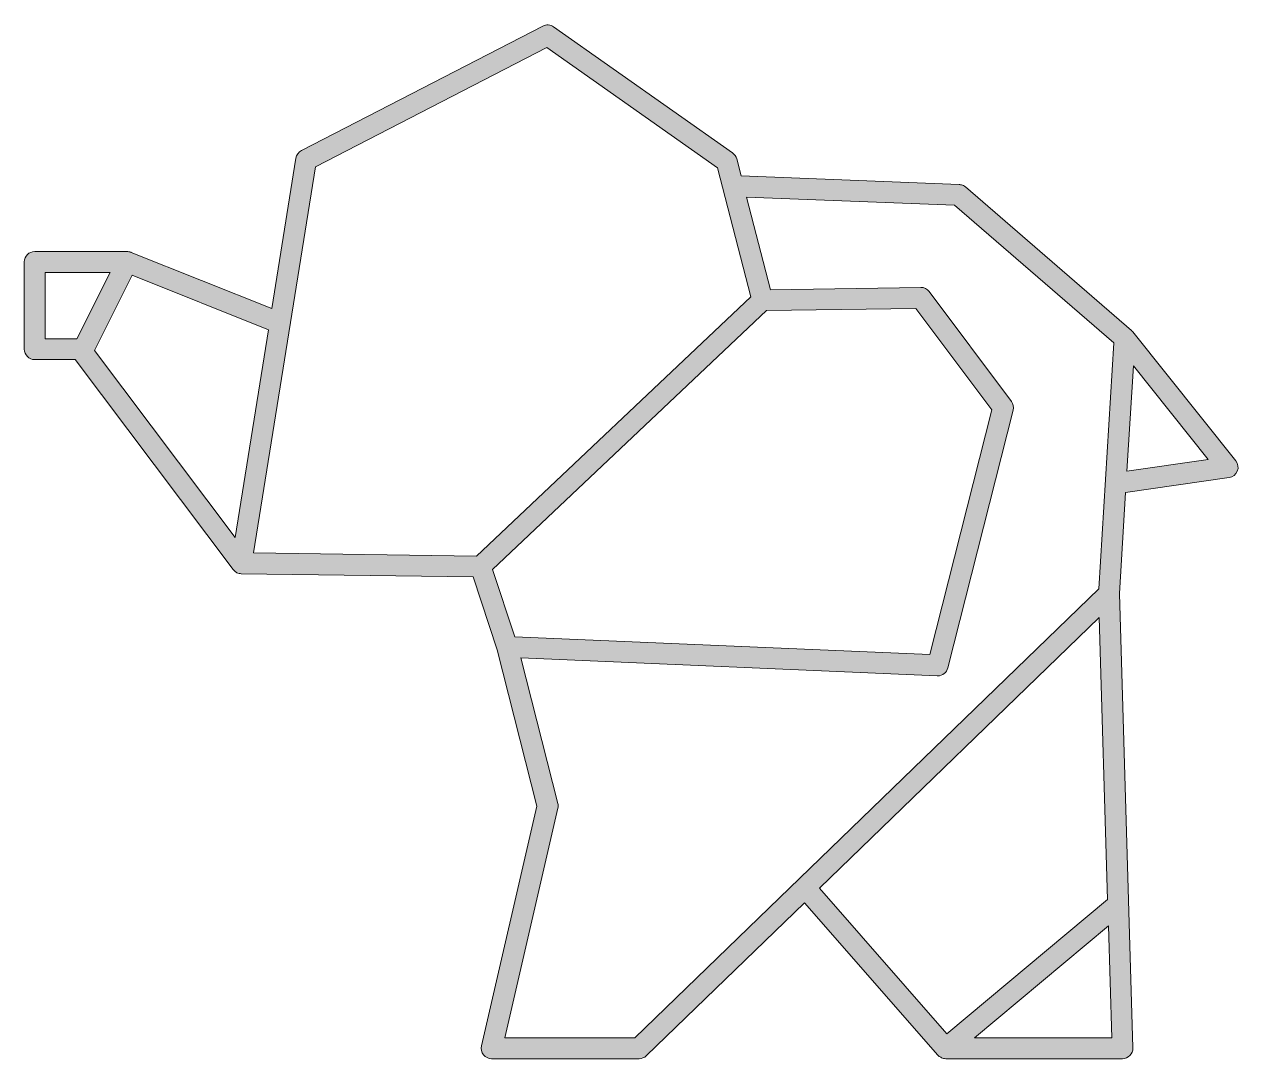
# Model space of a CAD drawing. Header units: inches. Extents: x 5 to 87.4, y 49.1 to 119.3.
import ezdxf

# ---------------------------------------------------------------- set-up
doc = ezdxf.new("R2010")
doc.units = ezdxf.units.IN
doc.header["$MEASUREMENT"] = 0
doc.layers.add('Layer 1', color=7, linetype='Continuous')

msp = doc.modelspace()

# ---------------------------------------------------------------- hatches: boundary and pattern name
at = {"layer": 'Layer 1', "true_color": 0xffffff}
h = msp.add_hatch(color=7, dxfattribs=at)
h.dxf.hatch_style = 2
edge = h.paths.add_edge_path()
edge.add_spline(control_points=[(87.211, 89.696), (87.211, 89.696), (80.222, 98.445), (80.222, 98.445), (80.205, 98.466), (80.182, 98.475), (80.164, 98.494), (80.15, 98.507), (80.145, 98.526), (80.131, 98.539), (80.131, 98.539), (68.861, 108.276), (68.861, 108.276), (68.838, 108.296), (68.809, 108.303), (68.784, 108.319), (68.742, 108.347), (68.701, 108.374), (68.654, 108.392), (68.609, 108.409), (68.564, 108.417), (68.518, 108.425), (68.486, 108.431), (68.458, 108.446), (68.425, 108.447), (68.425, 108.447), (53.628, 109.014), (53.628, 109.014), (53.628, 109.014), (53.328, 110.174), (53.328, 110.174), (53.286, 110.337), (53.187, 110.479), (53.05, 110.576), (53.05, 110.576), (40.899, 119.136), (40.899, 119.136), (40.682, 119.287), (40.4, 119.307), (40.167, 119.186), (40.167, 119.186), (23.777, 110.738), (23.777, 110.738), (23.578, 110.635), (23.438, 110.443), (23.403, 110.22), (23.403, 110.22), (21.763, 100.012), (21.763, 100.012), (21.763, 100.012), (12.211, 103.833), (12.211, 103.833), (12.211, 103.833), (12.211, 103.833), (12.211, 103.833), (12.211, 103.833), (12.197, 103.838), (12.197, 103.838), (12.111, 103.872), (12.022, 103.888), (11.934, 103.888), (11.934, 103.888), (11.934, 103.888), (11.934, 103.888), (11.934, 103.888), (5.675, 103.888), (5.675, 103.888), (5.283, 103.888), (4.966, 103.571), (4.966, 103.18), (4.966, 103.18), (4.966, 97.266), (4.966, 97.266), (4.966, 96.874), (5.283, 96.558), (5.675, 96.558), (5.675, 96.558), (8.413, 96.558), (8.413, 96.558), (8.413, 96.558), (19.139, 82.311), (19.139, 82.311), (19.143, 82.305), (19.15, 82.304), (19.154, 82.298), (19.159, 82.293), (19.159, 82.285), (19.164, 82.28), (19.216, 82.218), (19.282, 82.176), (19.35, 82.136), (19.368, 82.125), (19.381, 82.107), (19.4, 82.098), (19.492, 82.053), (19.592, 82.029), (19.697, 82.027), (19.697, 82.027), (35.429, 81.813), (35.429, 81.813), (35.429, 81.813), (37.063, 76.866), (37.063, 76.866), (37.063, 76.866), (39.767, 66.262), (39.767, 66.262), (39.767, 66.262), (35.998, 49.991), (35.998, 49.991), (35.949, 49.78), (35.999, 49.559), (36.134, 49.389), (36.269, 49.22), (36.473, 49.121), (36.689, 49.121), (36.689, 49.121), (46.7, 49.121), (46.7, 49.121), (46.884, 49.121), (47.06, 49.193), (47.193, 49.32), (47.193, 49.32), (57.926, 59.703), (57.926, 59.703), (57.926, 59.703), (66.988, 49.363), (66.988, 49.363), (67.044, 49.3), (67.115, 49.255), (67.187, 49.215), (67.202, 49.207), (67.212, 49.193), (67.227, 49.186), (67.319, 49.144), (67.418, 49.122), (67.521, 49.122), (67.521, 49.122), (79.515, 49.122), (79.515, 49.122), (79.706, 49.122), (79.89, 49.2), (80.024, 49.338), (80.157, 49.475), (80.229, 49.66), (80.223, 49.852), (80.223, 49.852), (79.311, 80.68), (79.311, 80.68), (79.311, 80.68), (79.733, 87.539), (79.733, 87.539), (79.733, 87.539), (86.757, 88.552), (86.757, 88.552), (87.008, 88.588), (87.221, 88.756), (87.315, 88.992), (87.409, 89.228), (87.369, 89.497), (87.211, 89.696)], knot_values=[0, 0, 0, 0, 1, 1, 1, 2, 2, 2, 3, 3, 3, 4, 4, 4, 5, 5, 5, 6, 6, 6, 7, 7, 7, 8, 8, 8, 9, 9, 9, 10, 10, 10, 11, 11, 11, 12, 12, 12, 13, 13, 13, 14, 14, 14, 15, 15, 15, 16, 16, 16, 17, 17, 17, 18, 18, 18, 19, 19, 19, 20, 20, 20, 21, 21, 21, 22, 22, 22, 23, 23, 23, 24, 24, 24, 25, 25, 25, 26, 26, 26, 27, 27, 27, 28, 28, 28, 29, 29, 29, 30, 30, 30, 31, 31, 31, 32, 32, 32, 33, 33, 33, 34, 34, 34, 35, 35, 35, 36, 36, 36, 37, 37, 37, 38, 38, 38, 39, 39, 39, 40, 40, 40, 41, 41, 41, 42, 42, 42, 43, 43, 43, 44, 44, 44, 45, 45, 45, 46, 46, 46, 47, 47, 47, 48, 48, 48, 49, 49, 49, 50, 50, 50, 51, 51, 51, 52, 52, 52, 53, 53, 53, 53], degree=3, periodic=1)
h.paths.add_polyline_path([(6.386, 102.472), (10.789, 102.472), (8.541, 97.975), (6.386, 97.975), (6.386, 102.472)])
h.paths.add_polyline_path([(12.278, 102.28), (21.534, 98.578), (19.271, 84.493), (9.725, 97.174)])
h.paths.add_polyline_path([(24.745, 109.642), (40.434, 117.729), (52.021, 109.567), (54.283, 100.811), (35.667, 83.229), (20.537, 83.434)])
h.paths.add_polyline_path([(55.36, 99.879), (65.484, 100.033), (70.642, 93.142), (66.431, 76.541), (38.262, 77.756), (36.758, 82.31)])
edge = h.paths.add_edge_path()
edge.add_spline(control_points=[(46.413, 50.541), (46.413, 50.541), (37.581, 50.541), (37.581, 50.541), (37.581, 50.541), (41.187, 66.111), (41.187, 66.111), (41.212, 66.221), (41.211, 66.337), (41.183, 66.446), (41.183, 66.446), (38.664, 76.321), (38.664, 76.321), (38.664, 76.321), (66.945, 75.101), (66.945, 75.101), (66.955, 75.101), (66.966, 75.1), (66.975, 75.1), (67.298, 75.1), (67.581, 75.32), (67.662, 75.635), (67.662, 75.635), (72.099, 93.122), (72.099, 93.122), (72.152, 93.33), (72.108, 93.55), (71.98, 93.721), (71.98, 93.721), (66.402, 101.172), (66.402, 101.172), (66.266, 101.354), (66.042, 101.461), (65.824, 101.456), (65.824, 101.456), (55.621, 101.3), (55.621, 101.3), (55.621, 101.3), (53.999, 107.582), (53.999, 107.582), (53.999, 107.582), (68.123, 107.04), (68.123, 107.04), (68.123, 107.04), (78.939, 97.695), (78.939, 97.695), (78.939, 97.695), (77.913, 81.011), (77.913, 81.011), (77.913, 81.011), (46.413, 50.541), (46.413, 50.541)], knot_values=[0, 0, 0, 0, 1, 1, 1, 2, 2, 2, 3, 3, 3, 4, 4, 4, 5, 5, 5, 6, 6, 6, 7, 7, 7, 8, 8, 8, 9, 9, 9, 10, 10, 10, 11, 11, 11, 12, 12, 12, 13, 13, 13, 14, 14, 14, 15, 15, 15, 16, 16, 16, 17, 17, 17, 17], degree=3, periodic=1)
h.paths.add_polyline_path([(77.943, 79.067), (78.509, 59.927), (67.599, 50.819), (58.946, 60.691)])
h.paths.add_polyline_path([(69.478, 50.541), (78.563, 58.126), (78.788, 50.541)])
h.paths.add_polyline_path([(79.823, 88.985), (80.261, 96.124), (85.33, 89.779)])

# ---------------------------------------------------------------- linework, layer by layer
at = {"layer": 'Layer 1', "lineweight": 0}
for points in [[(24.745, 109.642), (40.434, 117.729), (52.021, 109.567), (54.283, 100.811), (35.667, 83.229), (20.537, 83.434), (24.745, 109.642)], [(6.386, 102.472), (10.789, 102.472), (8.541, 97.975), (6.386, 97.975), (6.386, 102.472), (6.386, 102.472)], [(12.278, 102.28), (21.534, 98.578), (19.271, 84.493), (9.725, 97.174), (12.278, 102.28)], [(55.36, 99.879), (65.484, 100.033), (70.642, 93.142), (66.431, 76.541), (38.262, 77.756), (36.758, 82.31), (55.36, 99.879)], [(79.823, 88.985), (80.261, 96.124), (85.33, 89.779), (79.823, 88.985)], [(77.943, 79.067), (78.509, 59.927), (67.599, 50.819), (58.946, 60.691), (77.943, 79.067)], [(69.478, 50.541), (78.563, 58.126), (78.788, 50.541), (69.478, 50.541)]]:
    msp.add_lwpolyline(points, dxfattribs=at)
for points, knots in [([(87.211, 89.696), (87.211, 89.696), (80.222, 98.445), (80.222, 98.445), (80.205, 98.466), (80.182, 98.475), (80.164, 98.494), (80.15, 98.507), (80.145, 98.526), (80.131, 98.539), (80.131, 98.539), (68.861, 108.276), (68.861, 108.276), (68.838, 108.296), (68.809, 108.303), (68.784, 108.319), (68.742, 108.347), (68.701, 108.374), (68.654, 108.392), (68.609, 108.409), (68.564, 108.417), (68.518, 108.425), (68.486, 108.431), (68.458, 108.446), (68.425, 108.447), (68.425, 108.447), (53.628, 109.014), (53.628, 109.014), (53.628, 109.014), (53.328, 110.174), (53.328, 110.174), (53.286, 110.337), (53.187, 110.479), (53.05, 110.576), (53.05, 110.576), (40.899, 119.136), (40.899, 119.136), (40.682, 119.287), (40.4, 119.307), (40.167, 119.186), (40.167, 119.186), (23.777, 110.738), (23.777, 110.738), (23.578, 110.635), (23.438, 110.443), (23.403, 110.22), (23.403, 110.22), (21.763, 100.012), (21.763, 100.012), (21.763, 100.012), (12.211, 103.833), (12.211, 103.833), (12.211, 103.833), (12.211, 103.833), (12.211, 103.833), (12.211, 103.833), (12.197, 103.838), (12.197, 103.838), (12.111, 103.872), (12.022, 103.888), (11.934, 103.888), (11.934, 103.888), (11.934, 103.888), (11.934, 103.888), (11.934, 103.888), (5.675, 103.888), (5.675, 103.888), (5.283, 103.888), (4.966, 103.571), (4.966, 103.18), (4.966, 103.18), (4.966, 97.266), (4.966, 97.266), (4.966, 96.874), (5.283, 96.558), (5.675, 96.558), (5.675, 96.558), (8.413, 96.558), (8.413, 96.558), (8.413, 96.558), (19.139, 82.311), (19.139, 82.311), (19.143, 82.305), (19.15, 82.304), (19.154, 82.298), (19.159, 82.293), (19.159, 82.285), (19.164, 82.28), (19.216, 82.218), (19.282, 82.176), (19.35, 82.136), (19.368, 82.125), (19.381, 82.107), (19.4, 82.098), (19.492, 82.053), (19.592, 82.029), (19.697, 82.027), (19.697, 82.027), (35.429, 81.813), (35.429, 81.813), (35.429, 81.813), (37.063, 76.866), (37.063, 76.866), (37.063, 76.866), (39.767, 66.262), (39.767, 66.262), (39.767, 66.262), (35.998, 49.991), (35.998, 49.991), (35.949, 49.78), (35.999, 49.559), (36.134, 49.389), (36.269, 49.22), (36.473, 49.121), (36.689, 49.121), (36.689, 49.121), (46.7, 49.121), (46.7, 49.121), (46.884, 49.121), (47.06, 49.193), (47.193, 49.32), (47.193, 49.32), (57.926, 59.703), (57.926, 59.703), (57.926, 59.703), (66.988, 49.363), (66.988, 49.363), (67.044, 49.3), (67.115, 49.255), (67.187, 49.215), (67.202, 49.207), (67.212, 49.193), (67.227, 49.186), (67.319, 49.144), (67.418, 49.122), (67.521, 49.122), (67.521, 49.122), (79.515, 49.122), (79.515, 49.122), (79.706, 49.122), (79.89, 49.2), (80.024, 49.338), (80.157, 49.475), (80.229, 49.66), (80.223, 49.852), (80.223, 49.852), (79.311, 80.68), (79.311, 80.68), (79.311, 80.68), (79.733, 87.539), (79.733, 87.539), (79.733, 87.539), (86.757, 88.552), (86.757, 88.552), (87.008, 88.588), (87.221, 88.756), (87.315, 88.992), (87.409, 89.228), (87.369, 89.497), (87.211, 89.696)], [0, 0, 0, 0, 1, 1, 1, 2, 2, 2, 3, 3, 3, 4, 4, 4, 5, 5, 5, 6, 6, 6, 7, 7, 7, 8, 8, 8, 9, 9, 9, 10, 10, 10, 11, 11, 11, 12, 12, 12, 13, 13, 13, 14, 14, 14, 15, 15, 15, 16, 16, 16, 17, 17, 17, 18, 18, 18, 19, 19, 19, 20, 20, 20, 21, 21, 21, 22, 22, 22, 23, 23, 23, 24, 24, 24, 25, 25, 25, 26, 26, 26, 27, 27, 27, 28, 28, 28, 29, 29, 29, 30, 30, 30, 31, 31, 31, 32, 32, 32, 33, 33, 33, 34, 34, 34, 35, 35, 35, 36, 36, 36, 37, 37, 37, 38, 38, 38, 39, 39, 39, 40, 40, 40, 41, 41, 41, 42, 42, 42, 43, 43, 43, 44, 44, 44, 45, 45, 45, 46, 46, 46, 47, 47, 47, 48, 48, 48, 49, 49, 49, 50, 50, 50, 51, 51, 51, 52, 52, 52, 53, 53, 53, 53]), ([(46.413, 50.541), (46.413, 50.541), (37.581, 50.541), (37.581, 50.541), (37.581, 50.541), (41.187, 66.111), (41.187, 66.111), (41.212, 66.221), (41.211, 66.337), (41.183, 66.446), (41.183, 66.446), (38.664, 76.321), (38.664, 76.321), (38.664, 76.321), (66.945, 75.101), (66.945, 75.101), (66.955, 75.101), (66.966, 75.1), (66.975, 75.1), (67.298, 75.1), (67.581, 75.32), (67.662, 75.635), (67.662, 75.635), (72.099, 93.122), (72.099, 93.122), (72.152, 93.33), (72.108, 93.55), (71.98, 93.721), (71.98, 93.721), (66.402, 101.172), (66.402, 101.172), (66.266, 101.354), (66.042, 101.461), (65.824, 101.456), (65.824, 101.456), (55.621, 101.3), (55.621, 101.3), (55.621, 101.3), (53.999, 107.582), (53.999, 107.582), (53.999, 107.582), (68.123, 107.04), (68.123, 107.04), (68.123, 107.04), (78.939, 97.695), (78.939, 97.695), (78.939, 97.695), (77.913, 81.011), (77.913, 81.011), (77.913, 81.011), (46.413, 50.541), (46.413, 50.541)], [0, 0, 0, 0, 1, 1, 1, 2, 2, 2, 3, 3, 3, 4, 4, 4, 5, 5, 5, 6, 6, 6, 7, 7, 7, 8, 8, 8, 9, 9, 9, 10, 10, 10, 11, 11, 11, 12, 12, 12, 13, 13, 13, 14, 14, 14, 15, 15, 15, 16, 16, 16, 17, 17, 17, 17])]:
    msp.add_open_spline(points, degree=3, knots=knots, dxfattribs=at)

doc.saveas('drawing.dxf')
